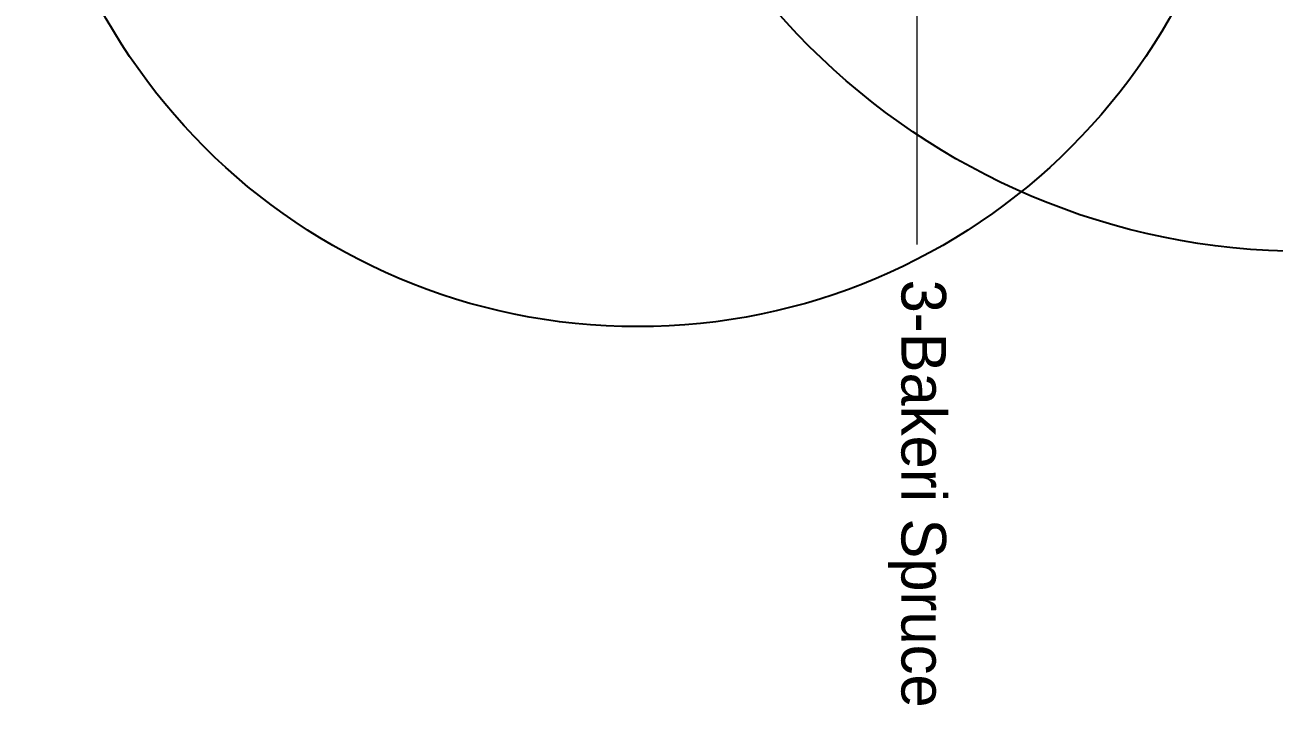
# Model space of a CAD drawing. Header units: inches. Extents: x 22339 to 23658, y -1494 to 2928.
# Drawn here: x 22533.4 to 22875.9, y -1417.3 to -1230.8 of the extents above; entities that cross this region are included whole.
import ezdxf

# ---------------------------------------------------------------- set-up
doc = ezdxf.new("R2010")
doc.units = ezdxf.units.IN
doc.header["$LTSCALE"] = 120
doc.header["$MEASUREMENT"] = 0
for name, color, linetype, lineweight in [('L-Labels-Planting', 7, 'Continuous', 13), ('L-Tree-Existing', 7, 'Continuous', 25), ('L-Tree-Proposed', 7, 'Continuous', 25), ('None', 7, 'Continuous', 5)]:
    doc.layers.add(name, color=color, linetype=linetype, lineweight=lineweight)
doc.styles.add('Geometric 231 BT', font='')
doc.styles.get('Geometric 231 BT').set_extended_font_data('Geometric 231 BT')

# ---------------------------------------------------------------- blocks, each defined once
blk = doc.blocks.new('Group-115')
at = {"layer": 'L-Labels-Planting', "transparency": 33554508}
blk.add_line((163.04, -504), (139.04, -504), dxfattribs=at)
blk = doc.blocks.new('__NNA_HS_TOPTAG-43')
at = {"layer": 'L-Labels-Planting', "transparency": 33554508, "insert": (172.64, -504), "char_height": 12.2396, "attachment_point": 4, "line_spacing_factor": 1.000769, "style": 'Geometric 231 BT'}
blk.add_mtext('3-Bakeri Spruce', dxfattribs=at)
blk = doc.blocks.new('Plant (2D)-34')
at = {"layer": 'L-Labels-Planting', "transparency": 33554508}
blk.add_line((139.04, -504), (-106, -504), dxfattribs=at)
at = {"layer": 'L-Tree-Proposed', "color": 7, "transparency": 33554687}
for name in ['__NNA_HS_TOPTAG-43', 'Group-115']:
    blk.add_blockref(name, (0, 0), dxfattribs=at)
at = {"layer": 'L-Tree-Proposed', "color": 0, "flags": 1}
for tag in ['ID', 'Quantity', 'Latin_Name', 'Common_Name', 'Plantlist_Name', 'Category', 'Spread', 'Height', 'Spacing', 'Scheduled_Size', 'SKU', 'Price', 'Extended_Price', 'Notes', 'Nursery_Schedule_Comments', 'Class_Code', 'Landscape_Use', 'Growth_Habit', 'Mature_Height', 'Mature_Spread', 'Flower_Characteristics', 'Floral_Color', 'Blooms_Begin', 'Foliage_Characteristics', 'Foliage_Color', 'Fall_Colors', 'Fruit_Characteristics', 'Fruit_Color', 'Persistence', 'Tolerances', 'Water_Range', 'Soil_Range', 'pH_Range', 'Light_Range', 'Plant_Zone', 'Favorite', 'Project_Numbers', 'Supplier', 'Comment_1', 'Comment_2', 'Comment_3', 'Image_Plant_Form', 'Image_Detail', 'Image_Misc', 'Custom_Image', 'IFC_UUID', 'instanceID']:
    blk.add_attdef(tag, (1666.4, 23503.99), '', height=0.00709, dxfattribs=at)
blk = doc.blocks.new('Group-157')
at = {"layer": 'None', "linetype": 'Continuous', "lineweight": 25, "transparency": 33554687}
blk.add_circle((0, 0), 168, dxfattribs=at)
blk = doc.blocks.new('Group-158')
at = {"layer": 'None', "color": 7, "linetype": 'Continuous', "lineweight": 25, "transparency": 33554687}
blk.add_circle((0, 0), 6, dxfattribs=at)
blk = doc.blocks.new('Existing Tree-19')
at = {"layer": 'L-Tree-Existing', "color": 7, "transparency": 33554687}
for name in ['Group-157', 'Group-158']:
    blk.add_blockref(name, (0, 0), dxfattribs=at)
at = {"layer": 'L-Tree-Existing', "color": 0, "flags": 1}
for tag in ['IFC_UUID', 'instanceID']:
    blk.add_attdef(tag, (1694.8, 23332.88), '', height=0.00709, dxfattribs=at)
blk = doc.blocks.new('Group-159')
at = {"layer": 'None', "linetype": 'Continuous', "lineweight": 25, "transparency": 33554687}
blk.add_circle((0, 0), 192, dxfattribs=at)
blk = doc.blocks.new('Group-160')
at = {"layer": 'None', "color": 7, "linetype": 'Continuous', "lineweight": 25, "transparency": 33554687}
blk.add_circle((0, 0), 6, dxfattribs=at)
blk = doc.blocks.new('Existing Tree-20')
at = {"layer": 'L-Tree-Existing', "color": 7, "transparency": 33554687}
for name in ['Group-159', 'Group-160']:
    blk.add_blockref(name, (0, 0), dxfattribs=at)
at = {"layer": 'L-Tree-Existing', "color": 0, "flags": 1}
for tag in ['IFC_UUID', 'instanceID']:
    blk.add_attdef(tag, (1626.19, 23491.7), '', height=0.00709, dxfattribs=at)

msp = doc.modelspace()

# ---------------------------------------------------------------- block references
at = {"layer": 'L-Tree-Existing', "transparency": 33554687}
for name, p in [('Existing Tree-20', (22884.23, -1100.92)), ('Existing Tree-19', (22701.41, -1145.52))]:
    msp.add_blockref(name, p, dxfattribs=at)
at = {"layer": 'L-Tree-Proposed', "rotation": 270}
msp.add_blockref('Plant (2D)-34', (23282, -1128), dxfattribs=at)

doc.saveas('drawing.dxf')
